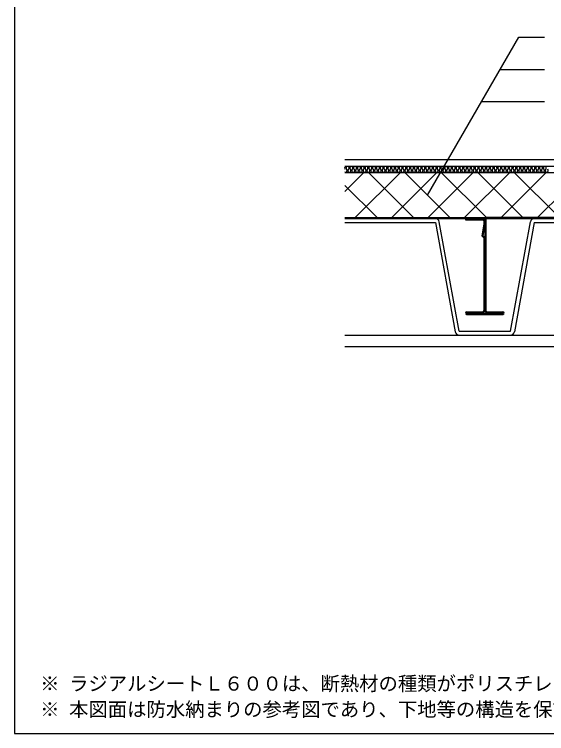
# Model space of a CAD drawing. Units: millimetres, scale not verified. Extents: x -665 to 665, y -465 to 450.
# Drawn here: x -665 to -252, y -465 to 93 of the extents above; entities that cross this region are included whole.
import ezdxf
from ezdxf.enums import TextEntityAlignment as Align

# ---------------------------------------------------------------- set-up
doc = ezdxf.new("R2010")
doc.units = ezdxf.units.MM
doc.header["$LTSCALE"] = 5
for name, color, linetype in [('0-1_線色１（水色）', 4, 'Continuous'), ('0-2_線色２（白）', 7, 'Continuous'), ('0-4_線色４（黄）', 2, 'Continuous'), ('0-5_金属', 7, 'Continuous'), ('0-A_文字', 7, 'Continuous'), ('0-D_断熱・ハッチ', 4, 'Continuous'), ('F-0', 134, 'Continuous')]:
    doc.layers.add(name, color=color, linetype=linetype)
doc.styles.add('ＭＳ ゴシック', font='')
doc.styles.get('ＭＳ ゴシック').set_extended_font_data('MS Gothic')

msp = doc.modelspace()

# ---------------------------------------------------------------- linework, layer by layer
at = {"layer": '0-1_線色１（水色）'}
for centre, start, end in [((-409.456, -26.519), 320.93926, 39.06074), ((-407.984, -28.435), 243.78789, 52.47649), ((-406.512, -26.519), 307.52351, 232.47649), ((-405.04, -28.435), 127.52351, 52.47649), ((-403.568, -26.519), 307.52351, 232.47649), ((-402.096, -28.435), 127.52351, 52.47649), ((-400.624, -26.519), 307.52351, 232.47649), ((-399.152, -28.435), 127.52351, 52.47649), ((-397.68, -26.519), 307.52351, 232.47649), ((-396.208, -28.435), 127.52351, 52.47649), ((-394.736, -26.519), 307.52351, 232.47649), ((-393.264, -28.435), 127.52351, 52.47649), ((-391.792, -26.519), 307.52351, 232.47649), ((-390.32, -28.435), 127.52351, 52.47649), ((-388.848, -26.519), 307.52351, 232.47649), ((-387.376, -28.435), 127.52351, 52.47649), ((-385.904, -26.519), 307.52351, 232.47649), ((-384.433, -28.435), 127.52351, 52.47649), ((-382.961, -26.519), 307.52351, 232.47649), ((-381.489, -28.435), 127.52351, 52.47649), ((-380.017, -26.519), 307.52351, 232.47649), ((-378.545, -28.435), 127.52351, 52.47649), ((-377.073, -26.519), 307.52351, 232.47649), ((-375.601, -28.435), 127.52351, 52.47649), ((-374.129, -26.519), 307.52351, 232.47649), ((-372.657, -28.435), 127.52351, 52.47649), ((-371.185, -26.519), 307.52351, 232.47649), ((-369.713, -28.435), 127.52351, 52.47649), ((-368.241, -26.519), 307.52351, 232.47649), ((-366.769, -28.435), 127.52351, 52.47649), ((-365.297, -26.519), 307.52351, 232.47649), ((-363.825, -28.435), 127.52351, 52.47649), ((-362.353, -26.519), 307.52351, 232.47649), ((-360.881, -28.435), 127.52351, 52.47649), ((-359.409, -26.519), 307.52351, 232.47649), ((-357.937, -28.435), 127.52351, 52.47649), ((-356.465, -26.519), 307.52351, 232.47649), ((-354.993, -28.435), 127.52351, 52.47649), ((-353.521, -26.519), 307.52351, 232.47649), ((-352.049, -28.435), 127.52351, 52.47649), ((-350.577, -26.519), 307.52351, 232.47649), ((-349.105, -28.435), 127.52351, 52.47649), ((-347.634, -26.519), 307.52351, 232.47649), ((-346.162, -28.435), 127.52351, 52.47649), ((-344.69, -26.519), 307.52351, 232.47649), ((-343.218, -28.435), 127.52351, 52.47649), ((-341.746, -26.519), 307.52351, 232.47649), ((-340.274, -28.435), 127.52351, 52.47649), ((-338.802, -26.519), 307.52351, 232.47649), ((-337.33, -28.435), 127.52351, 52.47649), ((-335.858, -26.519), 307.52351, 232.47649), ((-334.386, -28.435), 127.52351, 52.47649), ((-332.914, -26.519), 307.52351, 232.47649), ((-331.442, -28.435), 127.52351, 52.47649), ((-329.97, -26.519), 307.52351, 232.47649), ((-328.498, -28.435), 127.52351, 52.47649), ((-327.026, -26.519), 307.52351, 232.47649), ((-325.554, -28.435), 127.52351, 52.47649), ((-324.082, -26.519), 307.52351, 232.47649), ((-322.61, -28.435), 127.52351, 52.47649), ((-321.138, -26.519), 307.52351, 232.47649), ((-319.666, -28.435), 127.52351, 52.47649), ((-318.194, -26.519), 307.52351, 232.47649), ((-316.722, -28.435), 127.52351, 52.47649), ((-315.25, -26.519), 307.52351, 232.47649), ((-313.778, -28.435), 127.52351, 52.47649), ((-312.306, -26.519), 307.52351, 232.47649), ((-310.835, -28.435), 127.52351, 52.47649), ((-309.363, -26.519), 307.52351, 232.47649), ((-307.891, -28.435), 127.52351, 52.47649), ((-306.419, -26.519), 307.52351, 232.47649), ((-304.947, -28.435), 127.52351, 52.47649), ((-303.475, -26.519), 307.52351, 232.47649), ((-302.003, -28.435), 127.52351, 52.47649), ((-300.531, -26.519), 307.52351, 232.47649), ((-299.059, -28.435), 127.52351, 52.47649), ((-297.587, -26.519), 307.52351, 232.47649), ((-296.115, -28.435), 127.52351, 52.47649), ((-294.643, -26.519), 307.52351, 232.47649), ((-293.171, -28.435), 127.52351, 52.47649), ((-291.699, -26.519), 307.52351, 232.47649), ((-290.227, -28.435), 127.52351, 52.47649), ((-288.755, -26.519), 307.52351, 232.47649), ((-287.283, -28.435), 127.52351, 52.47649), ((-285.811, -26.519), 307.52351, 232.47649), ((-284.339, -28.435), 127.52351, 52.47649), ((-282.867, -26.519), 307.52351, 232.47649), ((-281.395, -28.435), 127.52351, 52.47649), ((-279.923, -26.519), 307.52351, 232.47649), ((-278.451, -28.435), 127.52351, 52.47649), ((-276.979, -26.519), 307.52351, 232.47649), ((-275.507, -28.435), 127.52351, 52.47649), ((-274.036, -26.519), 307.52351, 232.47649), ((-272.564, -28.435), 127.52351, 52.47649), ((-271.092, -26.519), 307.52351, 232.47649), ((-269.62, -28.435), 127.52351, 52.47649), ((-268.148, -26.519), 307.52351, 232.47649), ((-266.676, -28.435), 127.52351, 52.47649), ((-265.204, -26.519), 307.52351, 232.47649), ((-263.732, -28.435), 127.52351, 52.47649), ((-262.26, -26.519), 307.52351, 232.47649), ((-260.788, -28.435), 127.52351, 52.47649), ((-259.316, -26.519), 307.52351, 232.47649), ((-257.844, -28.435), 127.52351, 52.47649), ((-256.372, -26.519), 307.52351, 232.47649), ((-254.9, -28.435), 127.52351, 52.47649), ((-253.428, -26.519), 307.52351, 232.47649), ((-251.956, -28.435), 127.52351, 52.47649)]:
    msp.add_arc(centre, 1.208, start, end, dxfattribs=at)
at = {"layer": '0-2_線色２（白）'}
for p, q in [((-408.518, -24.977), (408.518, -24.977)), ((-408.518, -29.977), (408.518, -29.977)), ((-408.518, -64.977), (408.518, -64.977))]:
    msp.add_line(p, q, dxfattribs=at)
at = {"layer": '0-4_線色４（黄）'}
msp.add_lwpolyline([(-408.518, -19.977), (-56.682, -19.977), (-39.129, -13.977)], dxfattribs=at)
at = {"layer": '0-5_金属'}
for p, q in [((-408.518, -64.977), (-300, -64.977)), ((-300, -65.777), (-408.518, -65.777)), ((-300, -65.777), (-300, -64.977)), ((-300, -66.577), (-300, -69.828)), ((-299.2, -66.577), (-299.2, -137.077)), ((-101.6, -64.977), (-298.549, -64.977)), ((-101.6, -65.777), (-298.317, -65.777)), ((-408.518, -68.777), (-338.326, -68.777)), ((-338.326, -68.777), (-322.934, -153.606)), ((-320, -152.977), (-335.407, -68.144)), ((-300.8, -69.758), (-302.425, -78.975)), ((-300, -69.828), (-301.565, -78.704)), ((-300.8, -67.377), (-300.8, -69.758)), ((-300, -69.828), (-300, -80.269)), ((-261.675, -68.777), (-277.067, -153.606)), ((-261.675, -68.777), (-138.325, -68.777)), ((-301.565, -78.704), (-300, -80.269)), ((-300, -80.269), (-300, -137.077)), ((-313.95, -137.877), (-301.6, -137.877)), ((-313.95, -138.677), (-301.6, -138.677)), ((-313.95, -139.177), (-286.05, -139.177)), ((-298.4, -137.877), (-286.05, -137.877)), ((-298.4, -138.677), (-286.05, -138.677)), ((-313.95, -139.977), (-286.05, -139.977)), ((-408.518, -155.977), (408.518, -155.977)), ((-408.518, -164.977), (408.518, -164.977))]:
    msp.add_line(p, q, dxfattribs=at)
for points in [[(-315, -65.777), (-315, -66.577), (-301.6, -66.577)], [(-320, -152.977), (-280, -152.977), (-264.581, -68.152)], [(-302.425, -78.975), (-300.8, -80.6), (-300.8, -137.077)]]:
    msp.add_lwpolyline(points, dxfattribs=at)
for centre, radius, start, end in [((-338.34, -68.772), 3, 12.09541, 90), ((-301.6, -67.377), 1.6, 0, 90), ((-301.6, -67.377), 0.8, 0, 90), ((-298.4, -66.577), 1.6, 90, 180), ((-298.4, -66.577), 0.8, 90, 180), ((-261.648, -68.781), 3, 90, 167.90458), ((-313.95, -138.927), 1.05, 90, 270), ((-313.95, -138.927), 0.25, 90, 270), ((-301.6, -137.077), 0.8, 270, 0), ((-301.6, -137.077), 1.6, 270, 0), ((-298.4, -137.077), 1.6, 180, 270), ((-298.4, -137.077), 0.8, 180, 270), ((-286.05, -138.927), 1.05, 270, 90), ((-286.05, -138.927), 0.25, 270, 90), ((-320, -152.977), 3, 192.09541, 269.63763), ((-280, -152.977), 3, 270, 347.90458)]:
    msp.add_arc(centre, radius, start, end, dxfattribs=at)
at = {"layer": '0-A_文字'}
for p, q in [((-344.435, -47.477), (-273.725, 74.996)), ((-273.725, 74.996), (-253.725, 74.996)), ((-288.159, 49.996), (-253.725, 49.996)), ((-302.593, 24.996), (-253.725, 24.996))]:
    msp.add_line(p, q, dxfattribs=at)
at = {"layer": '0-D_断熱・ハッチ'}
for p, q in [((-408.518, -44.706), (-393.788, -29.977)), ((-400.504, -64.977), (-365.504, -29.977)), ((-390.303, -29.977), (-355.303, -64.977)), ((-372.22, -64.977), (-337.22, -29.977)), ((-362.019, -29.977), (-327.019, -64.977)), ((-343.936, -64.977), (-308.936, -29.977)), ((-333.735, -29.977), (-298.735, -64.977)), ((-315.651, -64.977), (-280.651, -29.977)), ((-305.451, -29.977), (-270.451, -64.977)), ((-287.367, -64.977), (-252.367, -29.977)), ((-277.166, -29.977), (-242.166, -64.977)), ((-259.083, -64.977), (-224.083, -29.977)), ((-408.518, -40.047), (-383.588, -64.977))]:
    msp.add_line(p, q, dxfattribs=at)
at = {"layer": 'F-0'}
for p, q in [((-665, 450), (-665, -465)), ((-665, -465), (665, -465))]:
    msp.add_line(p, q, dxfattribs=at)

# ---------------------------------------------------------------- texts
at = {"layer": '0-A_文字', "style": 'ＭＳ ゴシック'}
for s, p in [('※ ラジアルシートＬ６００は、断熱材の種類がポリスチレンフォームの場合のみ使用', (-645, -435)), ('※ 本図面は防水納まりの参考図であり、下地等の構造を保証するものではありません', (-645, -455))]:
    msp.add_text(s, height=11, dxfattribs=at).set_placement(p, align=Align.BOTTOM_LEFT)

doc.saveas('drawing.dxf')
